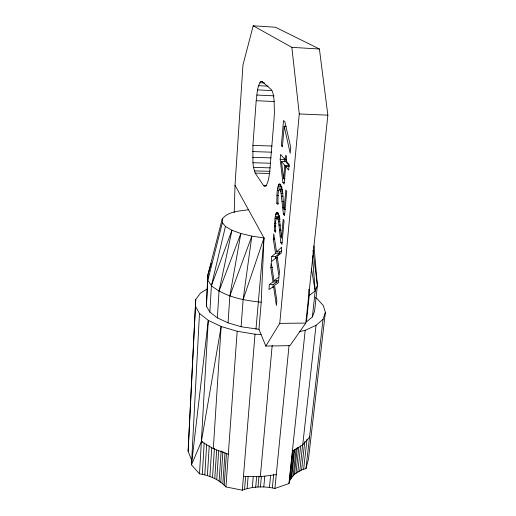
<?xml version="1.0" encoding="UTF-8"?>
<svg xmlns="http://www.w3.org/2000/svg" width="516" height="516" viewBox="0 0 516 516"><rect width="100%" height="100%" fill="white"/><g stroke="black" fill="none" stroke-linecap="round" stroke-linejoin="round"><path stroke-width="0.77" d="M260.954 81.36L262.115 81.56L271.19 89.474L272.371 91.364L273.357 94.841L274.06 99.84L274.415 112.424L274.015 119.46L269.978 168.719C269.236 174.524 269.036 180.761 265.998 185.934L264.734 186.553L263.534 185.586L255.22 173.099L253.479 167.39L252.93 162.727L252.911 145.383L256.188 100.704C257.278 94.273 256.8 86.733 260.954 81.36L262.567 81.438M234.212 212.637L235.006 185.27L242.984 64.887L253.208 25.8L275.454 27.232L319.41 48.994L327.86 115.158L305.795 323.074L289.94 345.649L265.805 346.075L258.961 329.298L241.107 326.738L228.046 322.848L217.365 317.895L209.87 312.109L206.4 306.31L207.896 274.815L222.215 219.023C228.227 211.141 239.495 211.167 248.46 209.728M274.364 230.852L274.996 218.223L275.957 213.54L276.899 212.334L277.885 212.953L279.311 217.404L281.491 238.16L283.194 219.255L284.084 220.616L281.93 244.391L280.801 242.494L278.556 221.635L278.072 219.519L276.821 217.559C274.641 222.074 275.48 227.466 275.531 232.355L274.364 230.852L275.95 230.871M281.994 189.417L279.279 189.353L278.717 190.372L277.995 194.293L277.956 204.542L276.757 203.207C277.092 196.944 276.415 190.159 278.866 184.276L279.853 183.819C284.09 191.507 282.497 201.059 284.077 209.47L285.471 209.496M191.707 460.362L188.14 451.326L195.764 299.448L200.518 293.03L207.09 289.083M188.14 451.326L188.527 442.251M258.961 329.298L261.212 302.163L263.973 237.921L235.006 185.27M188.308 446.63L195.764 299.448M195.493 306.388L199.479 313.425L191.475 464.858L199.511 473.843C209.399 475.294 219.068 479.545 225.937 486.923L242.339 490.2C252.692 486.33 264.166 486.078 274.899 488.439L288.921 483.582L289.805 480.351L292.978 450.597M206.4 306.31L207.896 274.815L211.283 263.276M199.511 473.843L208.283 320.352L199.479 313.425M209.87 312.109L211.399 285.709L225.453 226.427L222.39 222.719L222.215 219.023M202.33 474.327L204.188 442.831M204.813 474.823L206.664 444.108M207.38 475.739L209.232 445.785M217.365 317.895L219.023 291.192L231.942 230.271L225.453 226.427M209.909 476.449L211.754 447.262M228.304 454.196L213.314 448.688L221.145 326.493L208.283 320.352L191.475 464.858L201.369 441.567L221.145 326.493L237.179 331.253L255.014 334.2L261.064 334.452M212.534 477.571L214.417 448.352M214.779 478.513L216.655 450.055M216.746 479.68L218.707 450.397M228.046 322.848L229.859 295.913L240.849 233.484L231.942 230.271L211.399 285.709C225.331 296.997 243.81 300.486 261.212 302.163M219.1 481.041L221.158 450.926M220.784 482.447L222.931 451.487M222.815 483.847L225.002 452.829M224.176 485.285L226.447 453.416M225.937 486.923L237.179 331.253M241.107 326.738L243.113 299.648L251.84 236.135L240.849 233.484L219.023 291.192M242.339 490.2L255.014 334.2M255.975 329.169L263.973 237.921L251.84 236.135L229.859 295.913M244.558 489.42L245.642 476.3M247.112 488.626L248.144 476.3M269.365 284.51L268.926 289.599L273.583 286.515L276.389 305.491L276.834 300.602L274.538 285.335L278.453 282.716L278.975 276.944L274.002 280.749L271.274 262.431L270.823 267.623L273.054 281.955L269.365 284.51L273.228 284.503L276.995 281.949L276.744 280.362M279.317 251.705L279.575 253.279L275.576 253.253L271.79 256.458L271.339 261.683L276.125 257.787L277.731 257.794M275.576 253.253L273.286 239.101L273.744 233.761L276.557 251.873L280.569 251.898L281.736 250.86M289.212 166.61L285.703 166.513L284.142 184.064L282.891 182.412L280.175 159.315L280.601 154.387L285.284 159.941L286.683 159.986M284.187 126.239L282.394 146.886L281.349 145.699L283.523 120.499L284.864 121.821L290.74 147.234L290.185 153.329L284.187 126.239L286.277 126.323M252.311 487.478L253.246 476.713M272.977 287.406L273.228 284.503M275.505 258.716L275.705 256.478L279.575 253.279M284.548 161.831L284.387 158.031M255.697 487.298L256.652 476.539M285 178.781L283.613 178.749L284.8 165.41L281.433 161.308L285.548 161.431L288.986 165.526L284.8 165.41M285.284 159.941L285.696 155.297L286.612 156.354L286.193 161.024L289.173 164.552L288.663 170.125L285.703 166.513M258.006 486.956L258.968 476.21M284.077 209.47L285.832 190.043L286.748 191.275L284.529 215.714L283.368 213.979L281.059 193.197L280.562 191.139L279.279 189.353M243.468 476.287L260.316 476.732L272.19 345.365M260.432 487.04L261.406 476.3M263.805 486.859L264.798 476.126M265.805 346.075L279.756 323.377L299.267 113.952L291.85 47.356L253.208 25.8M269.449 487.427L270.629 475.159M272.345 487.923L273.686 474.12M274.899 488.439L289.018 345.701M288.921 483.582L305.201 330.324L316.031 325.319L323.048 319.269L325.383 312.29L323.248 305.466L317.211 298.783L315.257 297.577M289.328 481.854L292.669 450.468M308.852 289.173L309.232 295.539L306.427 321.945L312.367 316.927L314.573 311.2L317.398 285.496L313.973 245.81M289.805 480.351L290.94 478.816L294.023 449.991M290.94 478.816L291.74 477.306L294.739 449.346M291.74 477.306L293.185 475.778L296.113 448.675M293.185 475.778L294.372 474.475L297.306 447.43M312.367 316.927L315.205 290.863L312.457 255.871M294.372 474.475L295.952 473.359L298.816 447.166M295.952 473.359L297.771 472.037L300.654 445.901M297.771 472.037L299.725 471.127L302.718 444.237M292.346 451.332L302.724 444.824L316.031 325.319M299.725 471.127L301.602 470.012L304.788 441.599M301.602 470.012L303.621 469.308L307.014 439.355M303.621 469.308L305.949 468.586L323.048 319.269M325.383 312.29L308.433 459.356L305.949 468.586M281.536 189.656L281.962 186.96M278.975 218.287L279.459 215.346M222.39 222.719L207.864 280.246L211.399 285.709M243.113 299.648L263.973 237.921M309.232 295.539L315.205 290.863L317.398 285.496L312.941 250.376M302.724 444.824L309.555 437.097M276.557 251.873L281.678 247.177L281.136 253.117L277.105 256.426L279.472 271.519L279.014 276.557L276.125 257.787M299.203 331.672L305.201 330.324M260.316 476.732L276.266 474.63M279.756 323.377L305.795 323.074M273.054 281.955L276.995 281.949M274.002 280.749L277.963 280.749M270.823 267.623L272.384 267.63M271.79 256.458L275.705 256.478M273.286 239.101L274.867 239.121M280.801 242.494L282.168 242.507M279.64 230.136L281.001 230.155M280.278 236.167L281.646 236.186M279.021 225.073L280.375 225.092M274.409 226.085L275.995 226.111M276.821 217.559L279.233 217.597M277.434 218.081L280.124 218.12M274.996 218.223L276.589 218.249M278.072 219.519L280.091 219.552M278.556 221.635L279.904 221.654M274.564 223.254L276.15 223.28M276.421 212.482L278.021 212.515M275.957 213.54L278.356 213.579M283.368 213.979L284.755 213.998M275.576 214.72L278.769 214.772M275.247 216.41L279.233 216.475M282.832 207.651L284.213 207.671M282.175 201.64L283.555 201.666M276.757 203.207L278.363 203.24M280.562 191.139L282.613 191.184M281.059 193.197L283.116 193.242M276.957 195.487L278.569 195.519M281.575 196.203L282.949 196.235M278.421 185.025L281.123 185.089M263.534 185.586L266.701 185.657M278.034 186.276L281.401 186.36M277.692 188.043L281.73 188.14M279.911 189.778L282.633 189.843M277.402 190.32L278.75 190.352M282.891 182.412L284.277 182.445M278.866 184.276L280.22 184.309M254.259 170.88L270.307 171.318M255.22 173.099L269.249 173.473M253.479 167.39L270.242 167.861M280.175 159.315L284.264 159.444M252.93 162.727L270.429 163.237M252.659 151.575L271.719 152.188M252.647 157.316L270.913 157.877M281.349 145.699L282.716 145.744M252.911 145.383L271.997 146.022M299.267 113.952L327.86 115.158M256.188 100.704L274.19 101.517M256.807 95.041L274.093 95.847M257.607 89.894L271.816 90.577M259.767 82.721L264.566 82.966M258.619 85.682L268.152 86.153M291.85 47.356L319.41 48.994M202.801 441.806L201.369 441.567L213.314 448.688M311.438 268.83L315.205 290.863M281.433 161.308L283.613 178.749"/></g></svg>
